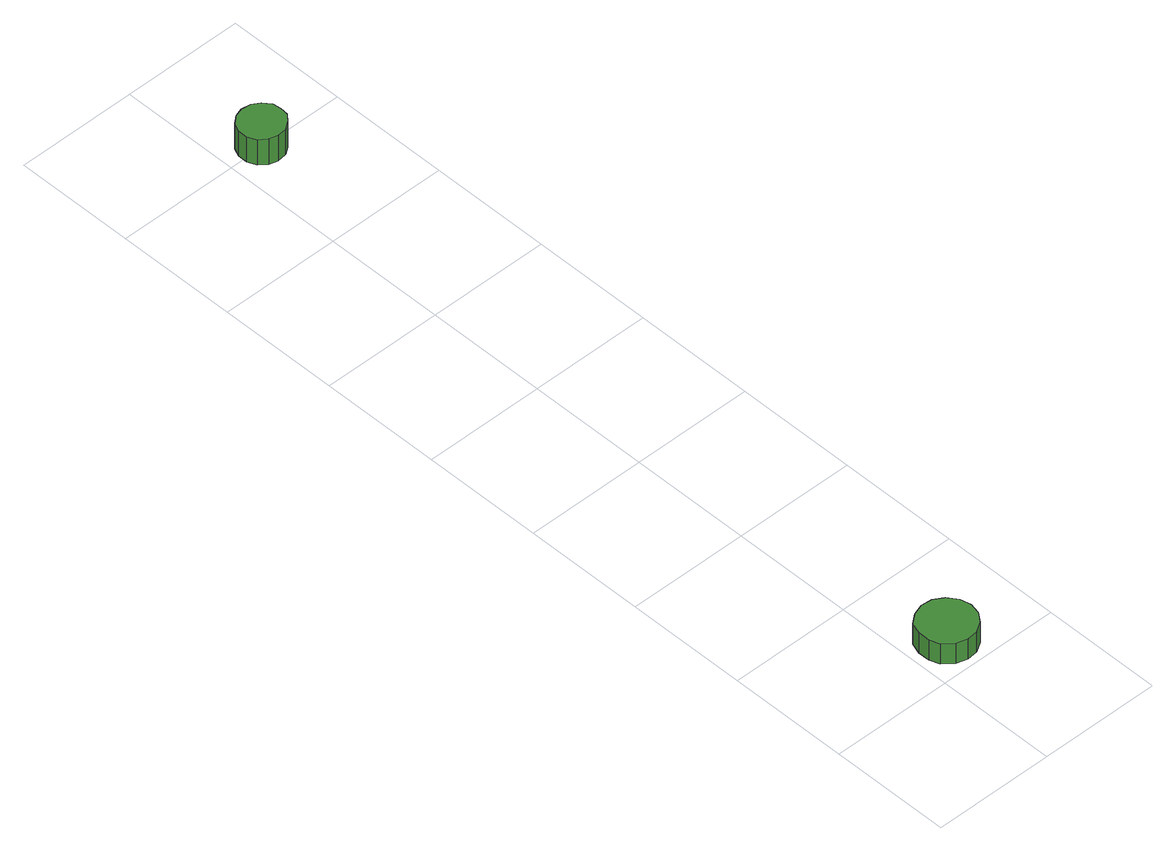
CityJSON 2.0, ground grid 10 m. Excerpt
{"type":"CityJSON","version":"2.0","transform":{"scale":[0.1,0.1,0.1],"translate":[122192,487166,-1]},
"CityObjects":{
"tree1":{"type":"SolitaryVegetationObject","attributes":{"function":"something"},"geometry":[{"type":"MultiSurface","lod":"1","boundaries":[[[0,1,2,3,4,5,6,7,8,9,10,11,12,13,14]],[[15,16,17,18,19,20,21,22,23,24,25,26,27,28,29]],[[0,29,28,1]],[[1,28,27,2]],[[2,27,26,3]],[[3,26,25,4]],[[4,25,24,5]],[[5,24,23,6]],[[6,23,22,7]],[[7,22,21,8]],[[8,21,20,9]],[[9,20,19,10]],[[10,19,18,11]],[[11,18,17,12]],[[12,17,16,13]],[[13,16,15,14]],[[14,15,29,0]]]}]},
"tree2":{"type":"SolitaryVegetationObject","attributes":{"function":"something"},"geometry":[{"type":"MultiSurface","lod":"1","boundaries":[[[30,31,32,33,34,35,36,37,38,39,40,41,42,43,44]],[[45,46,47,48,49,50,51,52,53,54,55,56,57,58,59]],[[30,59,58,31]],[[31,58,57,32]],[[32,57,56,33]],[[33,56,55,34]],[[34,55,54,35]],[[35,54,53,36]],[[36,53,52,37]],[[37,52,51,38]],[[38,51,50,39]],[[39,50,49,40]],[[40,49,48,41]],[[41,48,47,42]],[[42,47,46,43]],[[43,46,45,44]],[[44,45,59,30]]]}]}
},
"vertices":[
[53,29,24],[51,38,24],[45,46,24],[37,51,24],[28,52,24],[19,49,24],[11,43,24],[8,34,24],[8,24,24],[11,16,24],[19,9,24],[28,6,24],[37,7,24],[45,12,24],[51,20,24],[51,20,5],[45,12,5],[37,7,5],[28,6,5],[19,9,5],[11,16,5],[8,24,5],[8,34,5],[11,43,5],[19,49,5],[28,52,5],[37,51,5],[45,46,5],[51,38,5],[53,29,5],
[47,700,30],[46,707,30],[41,713,30],[35,717,30],[27,718,30],[20,716,30],[14,711,30],[11,704,30],[11,696,30],[14,689,30],[20,684,30],[27,682,30],[35,683,30],[41,687,30],[46,693,30],[46,693,6],[41,687,6],[35,683,6],[27,682,6],[20,684,6],[14,689,6],[11,696,6],[11,704,6],[14,711,6],[20,716,6],[27,718,6],[35,717,6],[41,713,6],[46,707,6],[47,700,6]
]}
